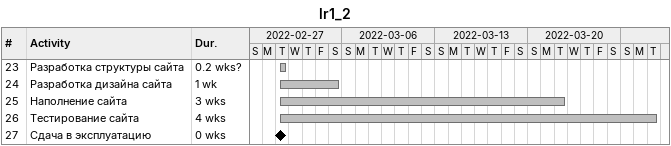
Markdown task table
lr1_2

| ID | Task | Duration | Start | Finish |
|---|---|---|---|---|
| 23 | Разработка структуры сайта | 0.2w? | 2022-03-01 | 2022-03-01 |
| 24 | Разработка дизайна сайта | 1w | 2022-03-01 | 2022-03-05 |
| 25 | Наполнение сайта | 3w | 2022-03-01 | 2022-03-22 |
| 26 | Тестирование сайта | 4w | 2022-03-01 | 2022-03-29 |
| 27 | Сдача в эксплуатацию | 0w | 2022-03-01 | 2022-03-01 |
